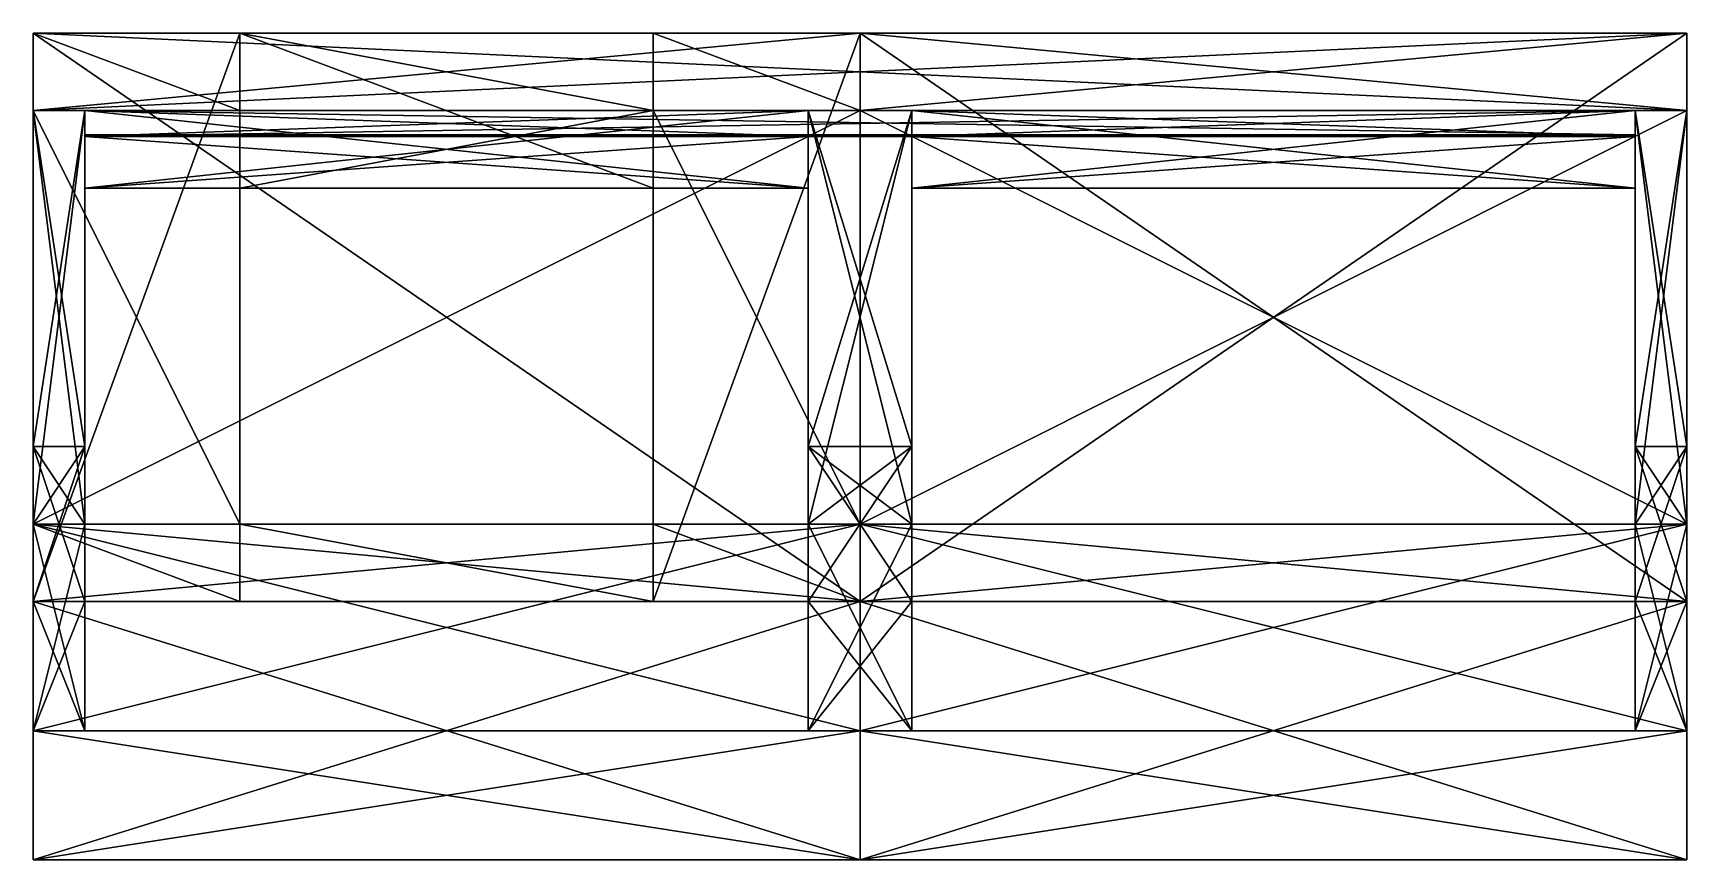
# Model space of a CAD drawing. Extents: x -256 to 256, y -128 to 128.
import ezdxf

# ---------------------------------------------------------------- set-up
doc = ezdxf.new("R2010")
doc.units = 0

msp = doc.modelspace()

# ---------------------------------------------------------------- meshes
at = {"layer": 'OBJECT000', "color": 50}
mesh = msp.add_polyface(dxfattribs=at)
corners = [(-256, -88), (-256, -48), (-240, -48), (-240, -88), (-240, -24, -96), (-240, 0, -64), (-256, 0, -64), (-256, -24, -96)]
mesh.append_faces([[corners[k] for k in face] for face in [(1, 3, 0), (5, 7, 4), (6, 0, 7), (2, 4, 3), (7, 3, 4), (5, 1, 6)]], dxfattribs={"vtx0": -1})
mesh.append_faces([[corners[k] for k in face] for face in [(1, 2, 3), (5, 6, 7), (6, 1, 0), (2, 5, 4), (7, 0, 3), (5, 2, 1)]], dxfattribs={"vtx2": -1})
at = {"layer": 'OBJECT001', "color": 50}
mesh = msp.add_polyface(dxfattribs=at)
corners = [(-256, -48, -128), (-256, -24, -96), (-256, -88), (-256, -128), (0, -24, -96), (0, -48, -128), (0, -128), (0, -88)]
mesh.append_faces([[corners[k] for k in face] for face in [(1, 3, 0), (5, 7, 4), (0, 4, 1), (2, 6, 3), (5, 3, 6), (1, 7, 2)]], dxfattribs={"vtx0": -1})
mesh.append_faces([[corners[k] for k in face] for face in [(1, 2, 3), (5, 6, 7), (0, 5, 4), (2, 7, 6), (5, 0, 3), (1, 4, 7)]], dxfattribs={"vtx2": -1})
at = {"layer": 'OBJECT002', "color": 50}
mesh = msp.add_polyface(dxfattribs=at)
corners = [(-256, -48, -128), (-256, 128, -128), (-256, 104, -96), (-256, -24, -96), (-192, 128, -128), (-192, -48, -128), (-192, -24, -96), (-192, 104, -96)]
mesh.append_faces([[corners[k] for k in face] for face in [(1, 3, 0), (5, 7, 4), (0, 4, 1), (2, 6, 3), (5, 3, 6), (1, 7, 2)]], dxfattribs={"vtx0": -1})
mesh.append_faces([[corners[k] for k in face] for face in [(1, 2, 3), (5, 6, 7), (0, 5, 4), (2, 7, 6), (5, 0, 3), (1, 4, 7)]], dxfattribs={"vtx2": -1})
at = {"layer": 'OBJECT003', "color": 50}
mesh = msp.add_polyface(dxfattribs=at)
corners = [(-256, -24, -96), (-256, 0, -64), (-240, 0, -64), (-240, -24, -96), (-240, 104, -96), (-240, 104, -64), (-256, 104, -64), (-256, 104, -96)]
mesh.append_faces([[corners[k] for k in face] for face in [(1, 3, 0), (5, 7, 4), (0, 6, 1), (2, 4, 3), (1, 5, 2), (7, 3, 4)]], dxfattribs={"vtx0": -1})
mesh.append_faces([[corners[k] for k in face] for face in [(1, 2, 3), (5, 6, 7), (0, 7, 6), (2, 5, 4), (1, 6, 5), (7, 0, 3)]], dxfattribs={"vtx2": -1})
at = {"layer": 'OBJECT004', "color": 50}
mesh = msp.add_polyface(dxfattribs=at)
corners = [(-256, -128), (-256, -88), (-256, -24, 96), (-256, -48, 128), (0, -48, 128), (0, -24, 96), (0, -88), (0, -128)]
mesh.append_faces([[corners[k] for k in face] for face in [(1, 3, 0), (5, 7, 4), (2, 4, 3), (0, 6, 1), (7, 3, 4), (1, 5, 2)]], dxfattribs={"vtx0": -1})
mesh.append_faces([[corners[k] for k in face] for face in [(1, 2, 3), (5, 6, 7), (2, 5, 4), (0, 7, 6), (7, 0, 3), (1, 6, 5)]], dxfattribs={"vtx2": -1})
at = {"layer": 'OBJECT005', "color": 50}
mesh = msp.add_polyface(dxfattribs=at)
corners = [(-256, -48), (-256, -88), (-240, -88), (-240, -48), (-256, -24, 96), (-256, 0, 64), (-240, 0, 64), (-240, -24, 96)]
mesh.append_faces([[corners[k] for k in face] for face in [(1, 3, 0), (5, 7, 4), (0, 4, 1), (6, 2, 7), (1, 7, 2), (3, 5, 0)]], dxfattribs={"vtx0": -1})
mesh.append_faces([[corners[k] for k in face] for face in [(1, 2, 3), (5, 6, 7), (0, 5, 4), (6, 3, 2), (1, 4, 7), (3, 6, 5)]], dxfattribs={"vtx2": -1})
at = {"layer": 'OBJECT006', "color": 50}
mesh = msp.add_polyface(dxfattribs=at)
corners = [(-256, -24, 96), (-256, 104, 96), (-256, 128, 128), (-256, -48, 128), (0, 104, 96), (0, -24, 96), (0, -48, 128), (0, 128, 128)]
mesh.append_faces([[corners[k] for k in face] for face in [(1, 3, 0), (5, 7, 4), (2, 6, 3), (0, 4, 1), (5, 3, 6), (1, 7, 2)]], dxfattribs={"vtx0": -1})
mesh.append_faces([[corners[k] for k in face] for face in [(1, 2, 3), (5, 6, 7), (2, 7, 6), (0, 5, 4), (5, 0, 3), (1, 4, 7)]], dxfattribs={"vtx2": -1})
at = {"layer": 'OBJECT007', "color": 50}
mesh = msp.add_polyface(dxfattribs=at)
corners = [(-240, -24, 96), (-240, 0, 64), (-256, 0, 64), (-256, -24, 96), (-256, 104, 96), (-256, 104, 64), (-240, 104, 64), (-240, 104, 96)]
mesh.append_faces([[corners[k] for k in face] for face in [(1, 3, 0), (5, 7, 4), (2, 4, 3), (6, 0, 7), (5, 1, 6), (3, 7, 0)]], dxfattribs={"vtx0": -1})
mesh.append_faces([[corners[k] for k in face] for face in [(1, 2, 3), (5, 6, 7), (2, 5, 4), (6, 1, 0), (5, 2, 1), (3, 4, 7)]], dxfattribs={"vtx2": -1})
at = {"layer": 'OBJECT008', "color": 50}
mesh = msp.add_polyface(dxfattribs=at)
corners = [(-256, 128, -128), (-256, 104, -96), (256, 104, -96), (256, 128, -128), (256, 128, 128), (256, 104, 96), (-256, 104, 96), (-256, 128, 128)]
mesh.append_faces([[corners[k] for k in face] for face in [(1, 3, 0), (5, 7, 4), (6, 0, 7), (2, 4, 3), (1, 5, 2), (3, 7, 0)]], dxfattribs={"vtx0": -1})
mesh.append_faces([[corners[k] for k in face] for face in [(1, 2, 3), (5, 6, 7), (6, 1, 0), (2, 5, 4), (1, 6, 5), (3, 4, 7)]], dxfattribs={"vtx2": -1})
at = {"layer": 'OBJECT009', "color": 50}
mesh = msp.add_polyface(dxfattribs=at)
corners = [(16, -24, 96), (16, 0, 64), (-16, 0, 64), (-16, -24, 96), (-16, 104, 96), (-16, 104, 64), (16, 104, 64), (16, 104, 96)]
mesh.append_faces([[corners[k] for k in face] for face in [(1, 3, 0), (5, 7, 4), (6, 0, 7), (2, 4, 3), (5, 1, 6), (3, 7, 0)]], dxfattribs={"vtx0": -1})
mesh.append_faces([[corners[k] for k in face] for face in [(1, 2, 3), (5, 6, 7), (6, 1, 0), (2, 5, 4), (5, 2, 1), (3, 4, 7)]], dxfattribs={"vtx2": -1})
at = {"layer": 'OBJECT010', "color": 50}
mesh = msp.add_polyface(dxfattribs=at)
corners = [(-16, -48), (-16, -88), (16, -88), (16, -48), (-16, -24, 96), (-16, 0, 64), (16, 0, 64), (16, -24, 96)]
mesh.append_faces([[corners[k] for k in face] for face in [(1, 3, 0), (5, 7, 4), (6, 2, 7), (0, 4, 1), (1, 7, 2), (3, 5, 0)]], dxfattribs={"vtx0": -1})
mesh.append_faces([[corners[k] for k in face] for face in [(1, 2, 3), (5, 6, 7), (6, 3, 2), (0, 5, 4), (1, 4, 7), (3, 6, 5)]], dxfattribs={"vtx2": -1})
at = {"layer": 'OBJECT011', "color": 50}
mesh = msp.add_polyface(dxfattribs=at)
corners = [(-16, -88), (-16, -48), (16, -48), (16, -88), (16, -24, -96), (16, 0, -64), (-16, 0, -64), (-16, -24, -96)]
mesh.append_faces([[corners[k] for k in face] for face in [(1, 3, 0), (5, 7, 4), (2, 4, 3), (6, 0, 7), (7, 3, 4), (5, 1, 6)]], dxfattribs={"vtx0": -1})
mesh.append_faces([[corners[k] for k in face] for face in [(1, 2, 3), (5, 6, 7), (2, 5, 4), (6, 1, 0), (7, 0, 3), (5, 2, 1)]], dxfattribs={"vtx2": -1})
at = {"layer": 'OBJECT012', "color": 50}
mesh = msp.add_polyface(dxfattribs=at)
corners = [(-16, -24, -96), (-16, 0, -64), (16, 0, -64), (16, -24, -96), (16, 104, -96), (16, 104, -64), (-16, 104, -64), (-16, 104, -96)]
mesh.append_faces([[corners[k] for k in face] for face in [(1, 3, 0), (5, 7, 4), (2, 4, 3), (0, 6, 1), (1, 5, 2), (7, 3, 4)]], dxfattribs={"vtx0": -1})
mesh.append_faces([[corners[k] for k in face] for face in [(1, 2, 3), (5, 6, 7), (2, 5, 4), (0, 7, 6), (1, 6, 5), (7, 0, 3)]], dxfattribs={"vtx2": -1})
at = {"layer": 'OBJECT013', "color": 50}
mesh = msp.add_polyface(dxfattribs=at)
corners = [(-240, 80, -96), (-240, 96, -64), (-16, 96, -64), (-16, 80, -96), (-16, 104, -96), (-16, 104, -64), (-240, 104, -64), (-240, 104, -96)]
mesh.append_faces([[corners[k] for k in face] for face in [(1, 3, 0), (5, 7, 4), (0, 6, 1), (2, 4, 3), (1, 5, 2), (7, 3, 4)]], dxfattribs={"vtx0": -1})
mesh.append_faces([[corners[k] for k in face] for face in [(1, 2, 3), (5, 6, 7), (0, 7, 6), (2, 5, 4), (1, 6, 5), (7, 0, 3)]], dxfattribs={"vtx2": -1})
at = {"layer": 'OBJECT014', "color": 50}
mesh = msp.add_polyface(dxfattribs=at)
corners = [(-16, 80, 96), (-16, 96, 64), (-240, 96, 64), (-240, 80, 96), (-240, 104, 96), (-240, 104, 64), (-16, 104, 64), (-16, 104, 96)]
mesh.append_faces([[corners[k] for k in face] for face in [(1, 3, 0), (5, 7, 4), (2, 4, 3), (6, 0, 7), (5, 1, 6), (3, 7, 0)]], dxfattribs={"vtx0": -1})
mesh.append_faces([[corners[k] for k in face] for face in [(1, 2, 3), (5, 6, 7), (2, 5, 4), (6, 1, 0), (5, 2, 1), (3, 4, 7)]], dxfattribs={"vtx2": -1})
at = {"layer": 'OBJECT015', "color": 50}
mesh = msp.add_polyface(dxfattribs=at)
corners = [(-240, 104, -64), (-240, 96, -64), (240, 96, -64), (240, 104, -64), (-240, 96.47, 64), (-240, 104, 64), (240, 104, 64), (240, 96.47, 64)]
mesh.append_faces([[corners[k] for k in face] for face in [(1, 3, 0), (5, 7, 4), (0, 4, 1), (2, 6, 3), (3, 5, 0), (1, 7, 2)]], dxfattribs={"vtx0": -1})
mesh.append_faces([[corners[k] for k in face] for face in [(1, 2, 3), (5, 6, 7), (0, 5, 4), (2, 7, 6), (3, 6, 5), (1, 4, 7)]], dxfattribs={"vtx2": -1})
at = {"layer": 'OBJECT016', "color": 50}
mesh = msp.add_polyface(dxfattribs=at)
corners = [(240, 80, 96), (240, 96, 64), (16, 96, 64), (16, 80, 96), (16, 104, 96), (16, 104, 64), (240, 104, 64), (240, 104, 96)]
mesh.append_faces([[corners[k] for k in face] for face in [(1, 3, 0), (5, 7, 4), (2, 4, 3), (6, 0, 7), (5, 1, 6), (3, 7, 0)]], dxfattribs={"vtx0": -1})
mesh.append_faces([[corners[k] for k in face] for face in [(1, 2, 3), (5, 6, 7), (2, 5, 4), (6, 1, 0), (5, 2, 1), (3, 4, 7)]], dxfattribs={"vtx2": -1})
at = {"layer": 'OBJECT017', "color": 50}
mesh = msp.add_polyface(dxfattribs=at)
corners = [(16, 80, -96), (16, 96, -64), (240, 96, -64), (240, 80, -96), (240, 104, -96), (240, 104, -64), (16, 104, -64), (16, 104, -96)]
mesh.append_faces([[corners[k] for k in face] for face in [(1, 3, 0), (5, 7, 4), (0, 6, 1), (2, 4, 3), (1, 5, 2), (7, 3, 4)]], dxfattribs={"vtx0": -1})
mesh.append_faces([[corners[k] for k in face] for face in [(1, 2, 3), (5, 6, 7), (0, 7, 6), (2, 5, 4), (1, 6, 5), (7, 0, 3)]], dxfattribs={"vtx2": -1})
at = {"layer": 'OBJECT018', "color": 50}
mesh = msp.add_polyface(dxfattribs=at)
corners = [(240, -24, -96), (240, 0, -64), (256, 0, -64), (256, -24, -96), (256, 104, -96), (256, 104, -64), (240, 104, -64), (240, 104, -96)]
mesh.append_faces([[corners[k] for k in face] for face in [(1, 3, 0), (5, 7, 4), (0, 6, 1), (2, 4, 3), (1, 5, 2), (7, 3, 4)]], dxfattribs={"vtx0": -1})
mesh.append_faces([[corners[k] for k in face] for face in [(1, 2, 3), (5, 6, 7), (0, 7, 6), (2, 5, 4), (1, 6, 5), (7, 0, 3)]], dxfattribs={"vtx2": -1})
at = {"layer": 'OBJECT019', "color": 50}
mesh = msp.add_polyface(dxfattribs=at)
corners = [(256, 128, -128), (256, -48, -128), (256, -24, -96), (256, 104, -96), (0, -48, -128), (0, 128, -128), (0, 104, -96), (0, -24, -96)]
mesh.append_faces([[corners[k] for k in face] for face in [(1, 3, 0), (5, 7, 4), (4, 0, 5), (6, 2, 7), (1, 7, 2), (5, 3, 6)]], dxfattribs={"vtx0": -1})
mesh.append_faces([[corners[k] for k in face] for face in [(1, 2, 3), (5, 6, 7), (4, 1, 0), (6, 3, 2), (1, 4, 7), (5, 0, 3)]], dxfattribs={"vtx2": -1})
at = {"layer": 'OBJECT020', "color": 50}
mesh = msp.add_polyface(dxfattribs=at)
corners = [(256, -24, -96), (256, -48, -128), (256, -128), (256, -88), (0, -48, -128), (0, -24, -96), (0, -88), (0, -128)]
mesh.append_faces([[corners[k] for k in face] for face in [(1, 3, 0), (5, 7, 4), (4, 0, 5), (6, 2, 7), (1, 7, 2), (5, 3, 6)]], dxfattribs={"vtx0": -1})
mesh.append_faces([[corners[k] for k in face] for face in [(1, 2, 3), (5, 6, 7), (4, 1, 0), (6, 3, 2), (1, 4, 7), (5, 0, 3)]], dxfattribs={"vtx2": -1})
at = {"layer": 'OBJECT021', "color": 50}
mesh = msp.add_polyface(dxfattribs=at)
corners = [(240, -88), (240, -48), (256, -48), (256, -88), (256, -24, -96), (256, 0, -64), (240, 0, -64), (240, -24, -96)]
mesh.append_faces([[corners[k] for k in face] for face in [(1, 3, 0), (5, 7, 4), (6, 0, 7), (2, 4, 3), (7, 3, 4), (5, 1, 6)]], dxfattribs={"vtx0": -1})
mesh.append_faces([[corners[k] for k in face] for face in [(1, 2, 3), (5, 6, 7), (6, 1, 0), (2, 5, 4), (7, 0, 3), (5, 2, 1)]], dxfattribs={"vtx2": -1})
at = {"layer": 'OBJECT022', "color": 50}
mesh = msp.add_polyface(dxfattribs=at)
corners = [(256, -48, 128), (256, -24, 96), (256, -88), (256, -128), (0, -128), (0, -88), (0, -24, 96), (0, -48, 128)]
mesh.append_faces([[corners[k] for k in face] for face in [(1, 3, 0), (5, 7, 4), (6, 0, 7), (4, 2, 5), (3, 7, 0), (5, 1, 6)]], dxfattribs={"vtx0": -1})
mesh.append_faces([[corners[k] for k in face] for face in [(1, 2, 3), (5, 6, 7), (6, 1, 0), (4, 3, 2), (3, 4, 7), (5, 2, 1)]], dxfattribs={"vtx2": -1})
at = {"layer": 'OBJECT023', "color": 50}
mesh = msp.add_polyface(dxfattribs=at)
corners = [(240, -48), (240, -88), (256, -88), (256, -48), (240, -24, 96), (240, 0, 64), (256, 0, 64), (256, -24, 96)]
mesh.append_faces([[corners[k] for k in face] for face in [(1, 3, 0), (5, 7, 4), (0, 4, 1), (6, 2, 7), (1, 7, 2), (3, 5, 0)]], dxfattribs={"vtx0": -1})
mesh.append_faces([[corners[k] for k in face] for face in [(1, 2, 3), (5, 6, 7), (0, 5, 4), (6, 3, 2), (1, 4, 7), (3, 6, 5)]], dxfattribs={"vtx2": -1})
at = {"layer": 'OBJECT024', "color": 50}
mesh = msp.add_polyface(dxfattribs=at)
corners = [(256, 104, 96), (256, -24, 96), (256, -48, 128), (256, 128, 128), (0, -24, 96), (0, 104, 96), (0, 128, 128), (0, -48, 128)]
mesh.append_faces([[corners[k] for k in face] for face in [(1, 3, 0), (5, 7, 4), (6, 2, 7), (4, 0, 5), (1, 7, 2), (5, 3, 6)]], dxfattribs={"vtx0": -1})
mesh.append_faces([[corners[k] for k in face] for face in [(1, 2, 3), (5, 6, 7), (6, 3, 2), (4, 1, 0), (1, 4, 7), (5, 0, 3)]], dxfattribs={"vtx2": -1})
at = {"layer": 'OBJECT025', "color": 50}
mesh = msp.add_polyface(dxfattribs=at)
corners = [(256, -24, 96), (256, 0, 64), (240, 0, 64), (240, -24, 96), (240, 104, 96), (240, 104, 64), (256, 104, 64), (256, 104, 96)]
mesh.append_faces([[corners[k] for k in face] for face in [(1, 3, 0), (5, 7, 4), (2, 4, 3), (6, 0, 7), (5, 1, 6), (3, 7, 0)]], dxfattribs={"vtx0": -1})
mesh.append_faces([[corners[k] for k in face] for face in [(1, 2, 3), (5, 6, 7), (2, 5, 4), (6, 1, 0), (5, 2, 1), (3, 4, 7)]], dxfattribs={"vtx2": -1})
at = {"layer": 'OBJECT026', "color": 50}
mesh = msp.add_polyface(dxfattribs=at)
corners = [(-64, -24, -128), (-64, -24, -96), (-192, -24, -96), (-192, -24, -128), (-192, -48, -128), (-64, -48, -128)]
mesh.append_faces([[corners[k] for k in face] for face in [(4, 3, 2), (1, 0, 5)]])
mesh.append_faces([[corners[k] for k in face] for face in [(1, 3, 0), (2, 5, 4), (3, 5, 0)]], dxfattribs={"vtx0": -1})
mesh.append_faces([[corners[k] for k in face] for face in [(1, 2, 3), (2, 1, 5), (3, 4, 5)]], dxfattribs={"vtx2": -1})
at = {"layer": 'OBJECT027', "color": 50}
mesh = msp.add_polyface(dxfattribs=at)
corners = [(-192, 80, -128), (-192, 80, -96), (-64, 80, -96), (-64, 80, -128), (-64, 128, -128), (-64, 104, -96), (-192, 104, -96), (-192, 128, -128)]
mesh.append_faces([[corners[k] for k in face] for face in [(1, 3, 0), (5, 7, 4), (0, 6, 1), (2, 4, 3), (1, 5, 2), (7, 3, 4)]], dxfattribs={"vtx0": -1})
mesh.append_faces([[corners[k] for k in face] for face in [(1, 2, 3), (5, 6, 7), (0, 7, 6), (2, 5, 4), (1, 6, 5), (7, 0, 3)]], dxfattribs={"vtx2": -1})
at = {"layer": 'OBJECT028', "color": 50}
mesh = msp.add_polyface(dxfattribs=at)
corners = [(-64, -48, -128), (-64, 128, -128), (-64, 104, -96), (-64, -24, -96), (0, 128, -128), (0, -48, -128), (0, -24, -96), (0, 104, -96)]
mesh.append_faces([[corners[k] for k in face] for face in [(1, 3, 0), (5, 7, 4), (0, 4, 1), (2, 6, 3), (5, 3, 6), (1, 7, 2)]], dxfattribs={"vtx0": -1})
mesh.append_faces([[corners[k] for k in face] for face in [(1, 2, 3), (5, 6, 7), (0, 5, 4), (2, 7, 6), (5, 0, 3), (1, 4, 7)]], dxfattribs={"vtx2": -1})

doc.saveas('drawing.dxf')
